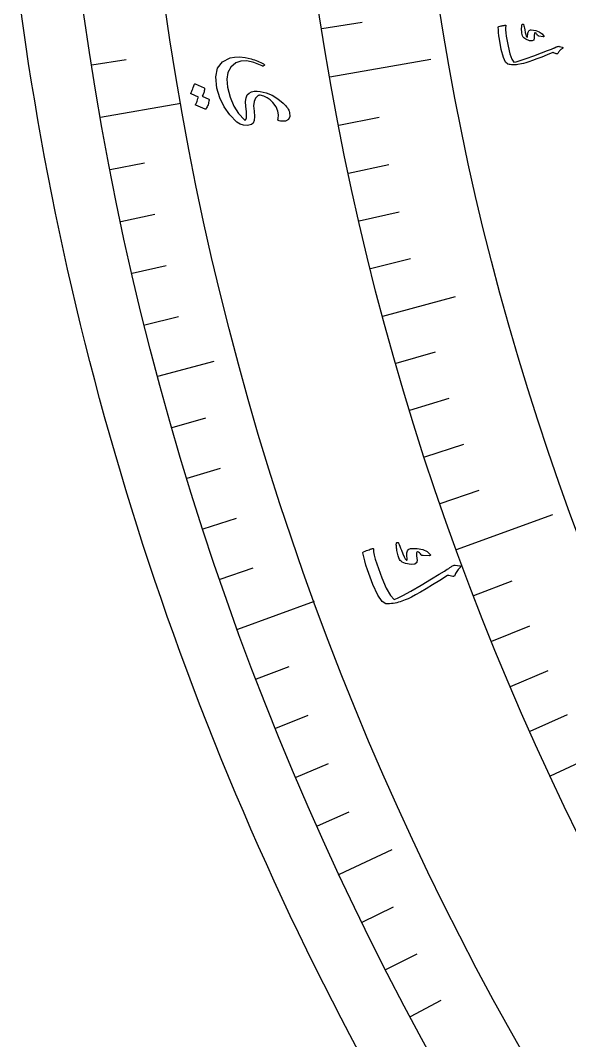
# Model space of a CAD drawing. Header units: millimetres. Extents: x -65 to 65, y -65 to 84.
# Drawn here: x -64.41 to -52.91, y -30.41 to -9.03 of the extents above; entities that cross this region are included whole.
import ezdxf

# ---------------------------------------------------------------- set-up
doc = ezdxf.new("R2010")
doc.units = ezdxf.units.MM
for name, color, linetype in [('CUT_OUTER', 1, 'Continuous'), ('ENGRAVE', 7, 'Continuous'), ('ENGRAVE_FINE', 8, 'Continuous'), ('TEXT', 5, 'Continuous')]:
    doc.layers.add(name, color=color, linetype=linetype)

msp = doc.modelspace()

# ---------------------------------------------------------------- linework, layer by layer
at = {"layer": 'CUT_OUTER'}
msp.add_lwpolyline([(-57.3249, -30.6408), (-57.5118, -30.2885), (-57.6966, -29.935), (-57.8792, -29.5804), (-58.0596, -29.2247), (-58.2378, -28.8679), (-58.4138, -28.5101), (-58.5877, -28.1511), (-58.7593, -27.7911), (-58.9287, -27.43), (-59.0959, -27.0679), (-59.2609, -26.7048), (-59.4236, -26.3407), (-59.5841, -25.9756), (-59.7424, -25.6095), (-59.8984, -25.2424), (-60.0522, -24.8744), (-60.2037, -24.5055), (-60.3529, -24.1356), (-60.4999, -23.7648), (-60.6445, -23.3932), (-60.7869, -23.0206), (-60.927, -22.6472), (-61.0648, -22.2729), (-61.2004, -21.8978), (-61.3336, -21.5219), (-61.4645, -21.1452), (-61.5931, -20.7676), (-61.7193, -20.3893), (-61.8433, -20.0102), (-61.9649, -19.6304), (-62.0842, -19.2498), (-62.2011, -18.8685), (-62.3157, -18.4865), (-62.428, -18.1038), (-62.5379, -17.7204), (-62.6454, -17.3363), (-62.7506, -16.9516), (-62.8535, -16.5663), (-62.9539, -16.1803), (-63.052, -15.7937), (-63.1478, -15.4065), (-63.2411, -15.0188), (-63.3321, -14.6305), (-63.4206, -14.2416), (-63.5068, -13.8522), (-63.5906, -13.4622), (-63.672, -13.0718), (-63.751, -12.6809), (-63.8277, -12.2895), (-63.9019, -11.8976), (-63.9737, -11.5053), (-64.043, -11.1125), (-64.11, -10.7194), (-64.1746, -10.3258), (-64.2367, -9.9318), (-64.2965, -9.5375), (-64.3538, -9.1428), (-64.4087, -8.7477)], dxfattribs=at)
at = {"layer": 'ENGRAVE'}
for points in [[(-57.9313, -10.2149), (-55.8189, -9.8424)], [(-62.7323, -11.0614), (-61.0519, -10.7651)], [(-56.8206, -15.225), (-55.3012, -14.8179)], [(-61.5295, -16.4868), (-60.3523, -16.1713)], [(-55.2774, -20.1193), (-53.2618, -19.3857)], [(-59.8584, -21.7867), (-58.2551, -21.2031)], [(-53.3136, -24.8605), (-51.8879, -24.1957)], [(-57.7318, -26.9208), (-56.6272, -26.4057)]]:
    msp.add_lwpolyline(points, dxfattribs=at)
for radius in [63.7, 63.7, 61.9938, 58.825, 58.825, 56.3225]:
    msp.add_circle((0, 0), radius, dxfattribs=at)
at = {"layer": 'ENGRAVE_FINE'}
for points in [[(-58.1008, -9.2023), (-57.2533, -9.068)], [(-62.9157, -9.9649), (-62.1935, -9.8505)], [(-57.7442, -11.2243), (-56.902, -11.0606)], [(-62.5297, -12.1545), (-61.8118, -12.015)], [(-57.5395, -12.2304), (-56.7003, -12.052)], [(-62.308, -13.244), (-61.5927, -13.0919)], [(-57.3173, -13.2327), (-56.4813, -13.0397)], [(-57.0776, -14.2311), (-56.2451, -14.0235)], [(-62.0674, -14.3294), (-61.3549, -14.1649)], [(-61.8078, -15.4104), (-61.0983, -15.2335)], [(-56.5462, -16.2144), (-55.7215, -15.9779)], [(-56.2546, -17.1988), (-55.4341, -16.9479)], [(-61.2324, -17.5581), (-60.5294, -17.3565)], [(-55.9459, -18.1779), (-55.1299, -17.9128)], [(-60.9166, -18.6241), (-60.2173, -18.4103)], [(-55.6201, -19.1515), (-54.8089, -18.8722)], [(-60.5823, -19.6844), (-59.8868, -19.4584)], [(-60.2295, -20.7387), (-59.5381, -20.5006)], [(-54.9179, -21.081), (-54.1169, -20.7735)], [(-54.5416, -22.0362), (-53.7461, -21.7148)], [(-59.4691, -22.828), (-58.7864, -22.566)], [(-54.1487, -22.9848), (-53.3589, -22.6495)], [(-59.0616, -23.8624), (-58.3836, -23.5885)], [(-53.7393, -23.9263), (-52.9555, -23.5773)], [(-58.6362, -24.8896), (-57.963, -24.6039)], [(-58.1928, -25.9091), (-57.5248, -25.6117)], [(-57.2532, -27.9242), (-56.5959, -27.6037)], [(-56.7571, -28.9192), (-56.1056, -28.5872)], [(-56.2438, -29.9053), (-55.5981, -29.562)]]:
    msp.add_lwpolyline(points, dxfattribs=at)
at = {"layer": 'TEXT'}
for points in [[(-53.0653, -9.6202), (-53.0807, -9.6321), (-53.0952, -9.6442), (-53.1087, -9.6565), (-53.1212, -9.6691), (-53.1328, -9.682), (-53.1433, -9.6953), (-53.1529, -9.709), (-53.1614, -9.7232), (-53.1666, -9.729), (-53.1733, -9.7319), (-53.1817, -9.7318), (-53.1916, -9.7287), (-53.2444, -9.7093), (-53.25, -9.7075), (-53.2547, -9.7063), (-53.2585, -9.7058), (-53.2614, -9.7059), (-53.3855, -9.7552), (-53.4977, -9.799), (-53.5982, -9.8372), (-53.6868, -9.8699), (-53.7636, -9.8969), (-53.8284, -9.9181), (-53.8812, -9.9333), (-53.9221, -9.9427), (-53.9999, -9.957), (-54.0249, -9.9602), (-54.0501, -9.9622), (-54.0756, -9.963), (-54.1015, -9.9626), (-54.1277, -9.961), (-54.1543, -9.9579), (-54.1812, -9.9535), (-54.2085, -9.9477), (-54.2549, -9.9065), (-54.2997, -9.8052), (-54.3424, -9.6436), (-54.3827, -9.4218), (-54.3923, -9.352), (-54.3993, -9.2871), (-54.4037, -9.2272), (-54.4057, -9.1722), (-54.4044, -9.1669), (-54.4019, -9.1629), (-54.3982, -9.1601), (-54.3932, -9.1586), (-54.3691, -9.153), (-54.3471, -9.1481), (-54.3272, -9.1439), (-54.3095, -9.1404), (-54.2937, -9.1374), (-54.2797, -9.1351), (-54.2674, -9.1334), (-54.2569, -9.1323), (-54.2509, -9.132), (-54.2472, -9.1336), (-54.2459, -9.1369), (-54.247, -9.1421), (-54.252, -9.1813), (-54.2521, -9.2308), (-54.2473, -9.2906), (-54.2376, -9.3605), (-54.2012, -9.5683), (-54.1625, -9.729), (-54.1217, -9.8426), (-54.0793, -9.9092), (-54.031, -9.9002), (-53.945, -9.8743), (-53.8212, -9.8315), (-53.6596, -9.772), (-53.4981, -9.7111), (-53.3759, -9.6647), (-53.2932, -9.6327), (-53.25, -9.6149), (-53.2382, -9.6096), (-53.2272, -9.6047), (-53.217, -9.6001), (-53.2075, -9.5959), (-53.1989, -9.592), (-53.1912, -9.5885), (-53.1845, -9.5854), (-53.1787, -9.5826), (-53.166, -9.5775), (-53.1535, -9.5748), (-53.1411, -9.5746), (-53.1289, -9.5769), (-53.0632, -9.5956), (-53.0586, -9.5973), (-53.0555, -9.5995), (-53.0537, -9.6021), (-53.0532, -9.6051), (-53.0547, -9.6092), (-53.0571, -9.6131), (-53.0607, -9.6167), (-53.0653, -9.6202)], [(-53.452, -9.3643), (-53.4519, -9.3673), (-53.4526, -9.37), (-53.4542, -9.3725), (-53.4567, -9.3748), (-53.4591, -9.3758), (-53.4617, -9.3765), (-53.4647, -9.3768), (-53.4678, -9.3768), (-53.5579, -9.3585), (-53.5672, -9.3559), (-53.5745, -9.3528), (-53.5798, -9.3492), (-53.5832, -9.345), (-53.5923, -9.3262), (-53.6027, -9.3106), (-53.6144, -9.2984), (-53.6273, -9.2893), (-53.6334, -9.2882), (-53.6391, -9.2922), (-53.6443, -9.3014), (-53.6489, -9.3158), (-53.6505, -9.3252), (-53.6518, -9.3348), (-53.6528, -9.3447), (-53.6536, -9.3548), (-53.6541, -9.3654), (-53.6544, -9.3763), (-53.6543, -9.3878), (-53.654, -9.3996), (-53.6637, -9.4426), (-53.696, -9.4615), (-53.7507, -9.4563), (-53.8279, -9.4268), (-53.8517, -9.4133), (-53.8708, -9.3992), (-53.8853, -9.3848), (-53.8951, -9.37), (-53.9019, -9.353), (-53.9076, -9.3289), (-53.9123, -9.2977), (-53.9159, -9.2593), (-53.9173, -9.2397), (-53.918, -9.2209), (-53.9179, -9.203), (-53.917, -9.186), (-53.9156, -9.17), (-53.9141, -9.155), (-53.9124, -9.1409), (-53.9105, -9.1278), (-53.9075, -9.1195), (-53.9036, -9.1132), (-53.8986, -9.109), (-53.8927, -9.1069), (-53.8863, -9.1068), (-53.8813, -9.109), (-53.8778, -9.1135), (-53.8757, -9.1203), (-53.8705, -9.1422), (-53.865, -9.167), (-53.8591, -9.1948), (-53.8529, -9.2257), (-53.8413, -9.2832), (-53.83, -9.3277), (-53.8191, -9.3592), (-53.8086, -9.3778), (-53.8062, -9.38), (-53.8035, -9.381), (-53.8004, -9.3806), (-53.7969, -9.379), (-53.7948, -9.3772), (-53.7932, -9.3743), (-53.792, -9.3702), (-53.7911, -9.365), (-53.788, -9.3172), (-53.7857, -9.297), (-53.7814, -9.2794), (-53.775, -9.2642), (-53.7665, -9.2516), (-53.756, -9.2403), (-53.7444, -9.2327), (-53.7317, -9.2288), (-53.7181, -9.2286), (-53.6232, -9.2419), (-53.5473, -9.269), (-53.4902, -9.3097), (-53.452, -9.3643)], [(-59.0146, -11.0923), (-59.0036, -11.0132), (-59.018, -10.9299), (-59.0578, -10.8425), (-59.1231, -10.7506), (-59.1794, -10.695), (-59.2425, -10.6514), (-59.3122, -10.62), (-59.3887, -10.6007), (-59.4035, -10.6), (-59.4183, -10.6024), (-59.4331, -10.6077), (-59.448, -10.6161), (-59.4909, -10.6617), (-59.517, -10.7301), (-59.5265, -10.8213), (-59.5191, -10.9352), (-59.5104, -11.0475), (-59.5167, -11.1315), (-59.5381, -11.1871), (-59.5747, -11.2144), (-59.6585, -11.2324), (-59.7366, -11.2298), (-59.8091, -11.2065), (-59.8759, -11.1624), (-60.0254, -11.0103), (-60.1456, -10.8404), (-60.2365, -10.6529), (-60.2978, -10.4482), (-60.3213, -10.217), (-60.2823, -10.0348), (-60.1811, -9.9017), (-60.0182, -9.8179), (-59.9243, -9.7992), (-59.8195, -9.7962), (-59.7038, -9.8086), (-59.5772, -9.8363), (-59.5415, -9.8473), (-59.5069, -9.8589), (-59.4733, -9.8712), (-59.4408, -9.884), (-59.4092, -9.8975), (-59.3784, -9.9119), (-59.3483, -9.9272), (-59.319, -9.9433), (-59.3064, -9.9525), (-59.3005, -9.9616), (-59.301, -9.9706), (-59.3082, -9.9795), (-59.3179, -9.9854), (-59.3281, -9.9882), (-59.3389, -9.9878), (-59.3502, -9.9842), (-59.5196, -9.9147), (-59.6674, -9.8811), (-59.7937, -9.8837), (-59.8985, -9.9229), (-60.0012, -10.0105), (-60.0648, -10.1248), (-60.0891, -10.2659), (-60.0739, -10.4335), (-60.0202, -10.6422), (-59.9432, -10.825), (-59.8432, -10.9815), (-59.7205, -11.1118), (-59.7108, -11.1191), (-59.702, -11.121), (-59.6944, -11.1173), (-59.6877, -11.1081), (-59.6785, -11.0741), (-59.6759, -11.0175), (-59.6797, -10.9385), (-59.6898, -10.8369), (-59.6958, -10.7328), (-59.6863, -10.6508), (-59.6615, -10.5911), (-59.6213, -10.5536), (-59.5704, -10.5305), (-59.5151, -10.5168), (-59.4555, -10.5126), (-59.3916, -10.5177), (-59.2623, -10.5479), (-59.1391, -10.5995), (-59.0217, -10.6724), (-58.9102, -10.7664), (-58.8831, -10.7919), (-58.8591, -10.817), (-58.8382, -10.8417), (-58.8202, -10.8661), (-58.8052, -10.8899), (-58.793, -10.9132), (-58.7836, -10.9357), (-58.777, -10.9576), (-58.7689, -11.0464), (-58.7973, -11.1072), (-58.8623, -11.1399), (-58.9641, -11.1446), (-58.9928, -11.139), (-59.0107, -11.1284), (-59.018, -11.1128), (-59.0146, -11.0923)], [(-60.4664, -10.6837), (-60.463, -10.6861), (-60.4605, -10.69), (-60.459, -10.6952), (-60.4584, -10.7017), (-60.4629, -10.7264), (-60.4683, -10.7506), (-60.4747, -10.7741), (-60.482, -10.7971), (-60.4905, -10.8196), (-60.5003, -10.842), (-60.5112, -10.8641), (-60.5234, -10.886), (-60.5275, -10.8905), (-60.5322, -10.893), (-60.5377, -10.8935), (-60.5437, -10.8921), (-60.7397, -10.8101), (-60.7426, -10.8074), (-60.7434, -10.8028), (-60.7422, -10.7963), (-60.7389, -10.788), (-60.7355, -10.7821), (-60.7312, -10.7726), (-60.7258, -10.7596), (-60.7194, -10.7431), (-60.7119, -10.7228), (-60.7031, -10.6987), (-60.6931, -10.6707), (-60.6817, -10.6389), (-60.8339, -10.5728), (-60.8388, -10.5694), (-60.8408, -10.5642), (-60.8397, -10.5573), (-60.8357, -10.5487), (-60.8322, -10.5412), (-60.8271, -10.5295), (-60.8204, -10.5135), (-60.8119, -10.4933), (-60.8019, -10.4686), (-60.7903, -10.439), (-60.7771, -10.4046), (-60.7624, -10.3654), (-60.7596, -10.3611), (-60.7564, -10.3589), (-60.7528, -10.3587), (-60.7489, -10.3607), (-60.5601, -10.4475), (-60.5567, -10.4499), (-60.5542, -10.4537), (-60.5527, -10.4589), (-60.5522, -10.4655), (-60.5551, -10.4864), (-60.5591, -10.5068), (-60.5641, -10.5268), (-60.5703, -10.5464), (-60.5775, -10.5656), (-60.5855, -10.5843), (-60.5943, -10.6026), (-60.6039, -10.6204)], [(-55.8251, -20.2264), (-55.8242, -20.2307), (-55.8246, -20.2348), (-55.8262, -20.2388), (-55.8292, -20.2426), (-55.8324, -20.2447), (-55.836, -20.2463), (-55.8401, -20.2475), (-55.8447, -20.2482), (-55.9782, -20.2449), (-55.9921, -20.2436), (-56.0034, -20.241), (-56.0119, -20.2372), (-56.0178, -20.232), (-56.0356, -20.2075), (-56.0544, -20.1879), (-56.0741, -20.1733), (-56.0949, -20.1636), (-56.104, -20.1635), (-56.1111, -20.1707), (-56.1162, -20.1851), (-56.1193, -20.2069), (-56.1191, -20.2207), (-56.1186, -20.2348), (-56.1176, -20.2492), (-56.1162, -20.2639), (-56.1143, -20.279), (-56.1119, -20.2948), (-56.109, -20.3111), (-56.1055, -20.328), (-56.1087, -20.3919), (-56.1501, -20.4271), (-56.2298, -20.4334), (-56.3478, -20.4108), (-56.3853, -20.3973), (-56.4162, -20.3821), (-56.4406, -20.3652), (-56.4584, -20.3464), (-56.4723, -20.3238), (-56.4866, -20.2907), (-56.5011, -20.2472), (-56.5159, -20.1932), (-56.5228, -20.1654), (-56.5285, -20.1387), (-56.5327, -20.1131), (-56.5357, -20.0886), (-56.5377, -20.0653), (-56.5393, -20.0434), (-56.5403, -20.0228), (-56.5409, -20.0037), (-56.5387, -19.991), (-56.5346, -19.981), (-56.5286, -19.9738), (-56.5207, -19.9693), (-56.5115, -19.9676), (-56.5038, -19.9695), (-56.4976, -19.975), (-56.493, -19.9842), (-56.48, -20.0142), (-56.4659, -20.0483), (-56.4506, -20.0867), (-56.434, -20.1292), (-56.403, -20.2086), (-56.3757, -20.2695), (-56.3521, -20.3119), (-56.3324, -20.3358), (-56.3285, -20.3384), (-56.3244, -20.339), (-56.32, -20.3378), (-56.3154, -20.3346), (-56.3129, -20.3315), (-56.3113, -20.3269), (-56.3106, -20.3207), (-56.3107, -20.313), (-56.3181, -20.2438), (-56.3199, -20.2145), (-56.3182, -20.1881), (-56.3128, -20.1649), (-56.3038, -20.1446), (-56.2915, -20.1259), (-56.2768, -20.1121), (-56.2596, -20.1033), (-56.2401, -20.0996), (-56.1009, -20.0948), (-55.9853, -20.1144), (-55.8934, -20.1582), (-55.8251, -20.2264)], [(-55.2071, -20.4929), (-55.2262, -20.5137), (-55.2439, -20.5347), (-55.2601, -20.5557), (-55.2748, -20.5768), (-55.2881, -20.5982), (-55.2998, -20.6199), (-55.31, -20.6419), (-55.3187, -20.6643), (-55.3246, -20.6739), (-55.3336, -20.6797), (-55.3455, -20.6817), (-55.3605, -20.6799), (-55.441, -20.6657), (-55.4495, -20.6646), (-55.4566, -20.6641), (-55.4621, -20.6644), (-55.4662, -20.6653), (-55.6314, -20.7674), (-55.781, -20.8587), (-55.915, -20.9391), (-56.0336, -21.0085), (-56.1366, -21.0668), (-56.224, -21.1136), (-56.2957, -21.149), (-56.3519, -21.1729), (-56.4596, -21.2134), (-56.4945, -21.2243), (-56.5301, -21.2336), (-56.5665, -21.2413), (-56.6036, -21.2474), (-56.6416, -21.2517), (-56.6804, -21.2542), (-56.7201, -21.2547), (-56.7607, -21.2534), (-56.8377, -21.2062), (-56.9277, -21.0723), (-57.0301, -20.8513), (-57.1438, -20.5432), (-57.1752, -20.4454), (-57.2015, -20.354), (-57.2229, -20.2691), (-57.2395, -20.1906), (-57.239, -20.1828), (-57.2364, -20.1764), (-57.2318, -20.1715), (-57.225, -20.168), (-57.1918, -20.154), (-57.1615, -20.1415), (-57.1341, -20.1306), (-57.1096, -20.1211), (-57.0877, -20.113), (-57.0682, -20.1062), (-57.051, -20.1006), (-57.0361, -20.0964), (-57.0276, -20.0945), (-57.022, -20.0958), (-57.0193, -20.1003), (-57.0196, -20.1081), (-57.0169, -20.1655), (-57.0047, -20.2365), (-56.9829, -20.3209), (-56.9514, -20.4189), (-56.8469, -20.7077), (-56.7506, -20.9282), (-56.6633, -21.0807), (-56.5855, -21.1652), (-56.5186, -21.14), (-56.4021, -21.0809), (-56.2357, -20.988), (-56.0196, -20.8615), (-55.8037, -20.7333), (-55.6406, -20.6359), (-55.5303, -20.569), (-55.4729, -20.5325), (-55.4574, -20.522), (-55.4429, -20.5122), (-55.4293, -20.5031), (-55.4168, -20.4946), (-55.4054, -20.4869), (-55.3953, -20.4799), (-55.3865, -20.4737), (-55.379, -20.4683), (-55.362, -20.4578), (-55.3448, -20.4508), (-55.3271, -20.4473), (-55.3091, -20.4474), (-55.2102, -20.4573), (-55.2034, -20.4586), (-55.1983, -20.4608), (-55.1951, -20.4641), (-55.1937, -20.4683), (-55.1947, -20.4745), (-55.1972, -20.4806), (-55.2014, -20.4868), (-55.2071, -20.4929)]]:
    msp.add_lwpolyline(points, close=True, dxfattribs=at)

doc.saveas('drawing.dxf')
